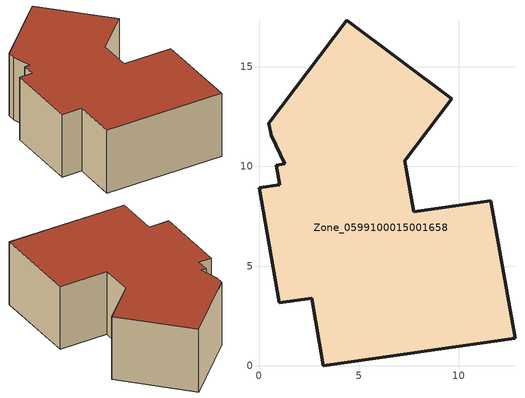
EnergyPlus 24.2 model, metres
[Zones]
Zone_0599100015001658
 floor ground (C_G): 0.5,12.16 4.4,17.34 9.65,13.39 7.3,10.28 7.75,7.73 11.62,8.29 12.83,1.38 3.23,0 2.64,3.4 1.01,3.17 0,8.93 1.04,9.08 0.87,10.07 1.28,10.13 0.6,11.56 z0.87
 wall outside (C_F): 1.04,9.08 0,8.93 1.01,3.17 2.64,3.4 3.23,0 12.83,1.38 11.62,8.29 7.75,7.73 7.3,10.28 9.65,13.39 4.4,17.34 0.5,12.16 0.6,11.56 1.28,10.13 0.87,10.07 1.04,9.08 z0.87:6.35
 roof outside (C_R): 0.87,10.07 1.04,9.08 0,8.93 1.01,3.17 2.64,3.4 3.23,0 12.83,1.38 11.62,8.29 7.75,7.73 7.3,10.28 9.65,13.39 4.4,17.34 0.5,12.16 0.6,11.56 1.28,10.13 z6.35
[BUILDING]
Pand.0599100015001658: North Axis=0; Terrain=City; Loads Convergence Tolerance Value=0.04; Temperature Convergence Tolerance Value=0.4; Solar Distribution=FullExterior; Maximum Number of Warmup Days=25; Minimum Number of Warmup Days=1
[Site:Location]
Rotterdam.The.Hague.AP_ZH_NLD Design_Conditions: Latitude=51.96; Longitude=4.45; Time Zone=1; Elevation=-4.5
[SITE:GROUNDTEMPERATURE:BUILDINGSURFACE]
18, 18, 18, 18, 18, 18, 18, 18, 18, 18, 18, 18
[MATERIAL] Thermal Absorptance=0.9; Solar Absorptance=0.7; Visible Absorptance=0.7
Name | Roughness | Thickness | Conductivity | Density | Specific Heat
G.D.1975-1991 | MediumSmooth | 0.15 | 0.288461 | 540 | 1210
F.D.1975-1991 | Rough | 0.3 | 0.230769 | 1920 | 840
R.D.1975-1991 | MediumRough | 0.2 | 0.153846 | 1500 | 1000
[CONSTRUCTION]
C_G: G.D.1975-1991
C_F: F.D.1975-1991
C_R: R.D.1975-1991
[ZONE]
Zone_0599100015001658: Type=1; Multiplier=1; Ceiling Height=Autocalculate; Volume=Autocalculate; Floor Area=autocalculate; Part of Total Floor Area=Yes
[ZONEINFILTRATION:DESIGNFLOWRATE]
Infil_Zone_0599100015001658: Zone or ZoneList or Space or SpaceList=Zone_0599100015001658; Schedule=AlwaysOn; Design Flow Rate Calculation Method=Flow/Area; Flow Rate per Floor Area=0.0042; Constant Term Coefficient=1; Temperature Term Coefficient=0; Velocity Term Coefficient=0; Velocity Squared Term Coefficient=0
[HVACTEMPLATE:ZONE:IDEALLOADSAIRSYSTEM]
Zone_0599100015001658: Maximum Heating Supply Air Temperature=50; Minimum Cooling Supply Air Temperature=13; Maximum Heating Supply Air Humidity Ratio=0.0156; Minimum Cooling Supply Air Humidity Ratio=0.0077; Heating Limit=NoLimit; Cooling Limit=NoLimit; Dehumidification Control Type=ConstantSensibleHeatRatio; Cooling Sensible Heat Ratio=0.7; Dehumidification Setpoint=60; Humidification Control Type=None; Humidification Setpoint=30; Outdoor Air Method=None; Outdoor Air Flow Rate per Person=0.00944; Outdoor Air Flow Rate per Zone Floor Area=0; Outdoor Air Flow Rate per Zone=0; Demand Controlled Ventilation Type=None; Outdoor Air Economizer Type=NoEconomizer; Heat Recovery Type=None; Sensible Heat Recovery Effectiveness=0.7; Latent Heat Recovery Effectiveness=0.65
[ZONECONTROL:THERMOSTAT]
ThermostatControl_Zone_0599100015001658: Zone or ZoneList=Zone_0599100015001658; Control Type Schedule=DualSetpointControlType; Control 1=Thermostat_Zone_0599100015001658; Temperature Difference Between Cutout And Setpoint=0
[THERMOSTATSETPOINT:DUALSETPOINT]
Thermostat_Zone_0599100015001658: Heating Setpoint Temperature Schedule=HeatingSetpoint_Zone_0599100015001658; Cooling Setpoint Temperature Schedule=CoolingSetpoint_Zone_0599100015001658
[SCHEDULE:COMPACT]
HeatingSetpoint_Zone_0599100015001658: Through: 12/31, For: AllDays, Until: 24:00, 21
CoolingSetpoint_Zone_0599100015001658: Through: 12/31, For: AllDays, Until: 24:00, 24
DualSetpointControlType: Through: 12/31, For: AllDays, Until: 24:00, 4
AlwaysOn: Through: 12/31, For: AllDays, Until: 24:00, 1
